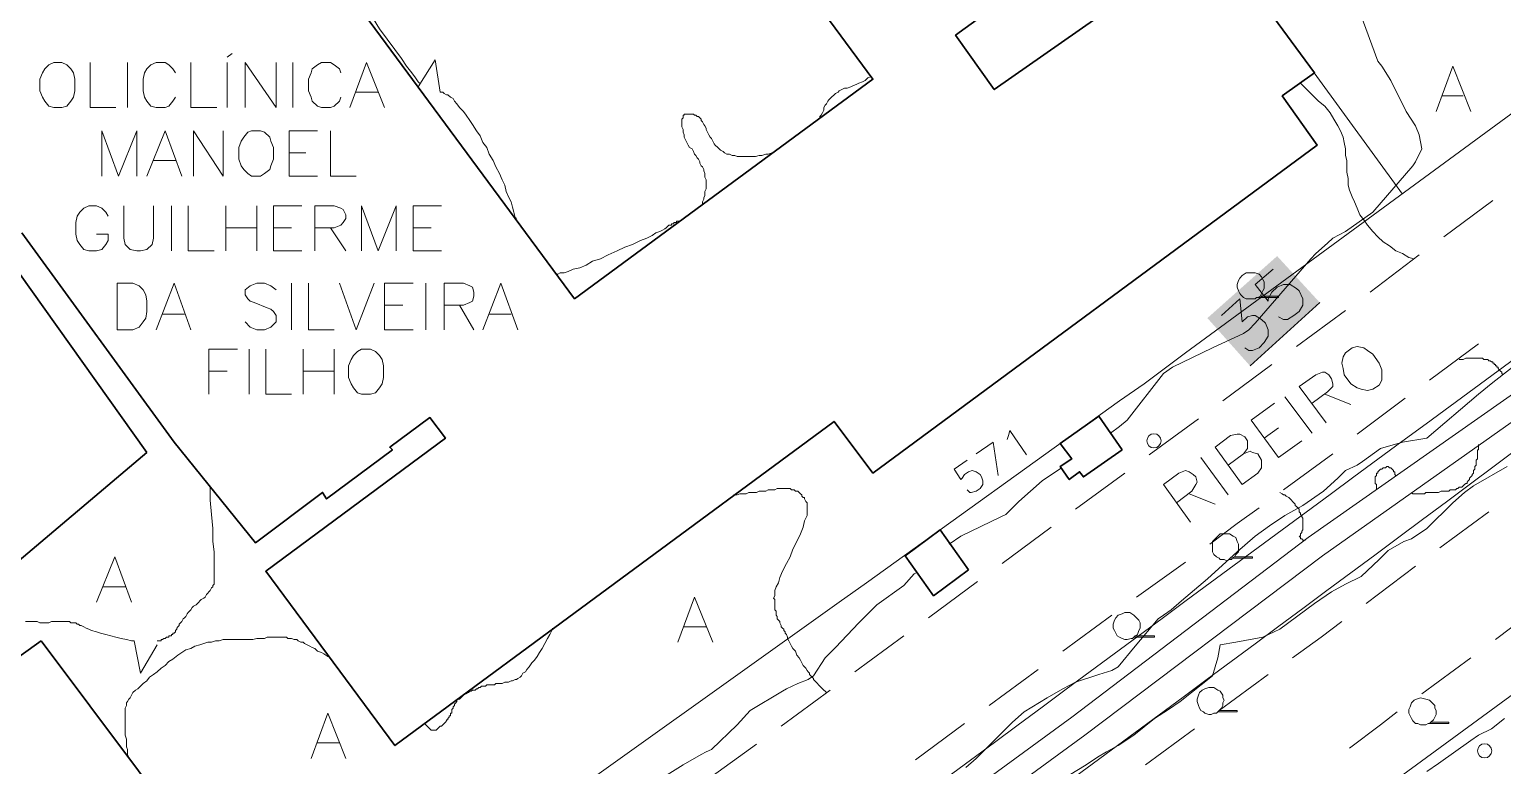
# Model space of a CAD drawing. Extents: x -2391 to 32076, y -11492 to 5852.
# Drawn here: x 4470.2 to 4566.8, y -901.4 to -853.2 of the extents above; entities that cross this region are included whole.
import ezdxf

# ---------------------------------------------------------------- set-up
doc = ezdxf.new("R2010")
doc.units = 0
doc.header["$LTSCALE"] = 7
for name, color, linetype in [('ALVE-CT', 3, 'CONTINUOUS'), ('PDF_A101 - EDIFICACAO', 7, 'CONTINUOUS'), ('PDF_A123 - N DE PORTA', 7, 'CONTINUOUS'), ('PDF_A124 - MURO', 7, 'CONTINUOUS'), ('PDF_B215 - OUTRAS_ENTIDADES_PUBLICAS', 7, 'CONTINUOUS'), ('PDF_C301 - MEIO_FIO_2D', 7, 'CONTINUOUS'), ('PDF_C307 - TXT_NOME_LOGRADOURO', 7, 'CONTINUOUS'), ('PDF_F601 - LIMITE_VEGETACAO', 7, 'CONTINUOUS'), ('PDF_F602 - ARVORE_ISOLADA', 7, 'CONTINUOUS'), ('PDF_F604 - TXT_AGRUPAMENTO_ARVORE', 7, 'CONTINUOUS'), ('PDF_G705 - CANAL', 7, 'CONTINUOUS'), ('PDF_I902 - LUMINARIA', 7, 'CONTINUOUS'), ('PDF_N1401 - CURVA_MESTRA', 7, 'CONTINUOUS'), ('PDF_N1402 - CURVA_INTERMEDIARIA', 7, 'CONTINUOUS')]:
    doc.layers.add(name, color=color, linetype=linetype)

msp = doc.modelspace()

# ---------------------------------------------------------------- linework, layer by layer
at = {"layer": 'ALVE-CT'}
msp.add_circle((4550.796, -1271.53), 500, dxfattribs=at)
at = {"layer": 'PDF_A101 - EDIFICACAO', "lineweight": 30}
for points in [[(4485.435, -843.047), (4505.924, -870.817), (4525.481, -856.424), (4504.993, -828.654)], [(4477.9, -880.892), (4468.079, -889.189), (4458.173, -875.304), (4468.672, -867.938)], [(4541.821, -880.722), (4539.281, -882.5), (4539.027, -882.162), (4538.35, -882.67), (4537.757, -881.823), (4538.519, -881.315), (4537.757, -880.299), (4540.297, -878.521)], [(4531.746, -888.596), (4529.46, -890.289), (4527.598, -887.665), (4529.884, -885.971)], [(4470.958, -893.252), (4480.525, -906.037), (4474.598, -910.524), (4469.518, -903.835), (4467.825, -905.105), (4463.084, -898.756), (4468.333, -895.115)]]:
    msp.add_lwpolyline(points, close=True, dxfattribs=at)
msp.add_lwpolyline([(4545.123, -843.216), (4530.9, -853.545), (4533.44, -857.101), (4547.832, -847.026), (4554.436, -856), (4552.32, -857.524), (4554.605, -860.742), (4525.481, -882.246), (4522.941, -878.86), (4494.156, -900.11), (4485.689, -888.681), (4497.457, -879.96), (4496.441, -878.606), (4493.817, -880.553), (4493.986, -880.722), (4489.668, -883.939), (4489.414, -883.516), (4485.012, -886.818), (4479.678, -880.214), (4469.688, -866.499)], dxfattribs=at)
at = {"layer": 'PDF_A123 - N DE PORTA', "lineweight": 9}
for points in [[(4534.286, -880.045), (4534.371, -879.791), (4534.456, -879.452), (4535.556, -881.061)], [(4533.694, -882.416), (4533.355, -880.214), (4532.254, -880.976)], [(4531.662, -881.4), (4530.815, -881.992), (4531.238, -882.67), (4531.323, -882.585), (4531.492, -882.331), (4531.746, -882.162), (4532, -882.077), (4532.254, -882.162), (4532.508, -882.331), (4532.593, -882.5), (4532.678, -882.754), (4532.678, -883.008), (4532.508, -883.262), (4532.254, -883.431), (4531.916, -883.516), (4531.831, -883.516), (4531.662, -883.347)]]:
    msp.add_lwpolyline(points, dxfattribs=at)
at = {"layer": 'PDF_A124 - MURO', "lineweight": 9}
for points in [[(4501.437, -783.613), (4514.052, -800.546), (4560.193, -863.959)], [(4382.208, -800.809), (4408.645, -832.125), (4442.68, -872.171), (4443.019, -872.595), (4446.49, -877.42), (4473.498, -914.757), (4488.906, -903.243), (4495.172, -910.778), (4523.28, -890.713), (4525.058, -889.443), (4541.652, -877.505), (4543.261, -876.404), (4545.97, -874.372), (4572.639, -854.815), (4575.517, -852.783), (4577.126, -851.513), (4600.07, -834.581), (4624.114, -816.547)], [(4618.188, -953.956), (4618.696, -953.025), (4619.035, -952.094), (4619.119, -951.078), (4619.035, -945.236), (4619.035, -942.95), (4618.95, -932.452), (4618.781, -924.747), (4618.357, -905.867), (4618.357, -883.177), (4617.511, -866.16), (4613.701, -862.689), (4592.958, -877.928), (4570.014, -894.861), (4520.401, -931.182)]]:
    msp.add_lwpolyline(points, dxfattribs=at)
for centre, radius, start, end in [((12150.155, -11182.879), 12796.63, 126.1865297, 126.7465146), ((1588.017, 3108.483), 4979.148, 305.746913, 307.186131)]:
    msp.add_arc(centre, radius, start, end, dxfattribs=at)
at = {"layer": 'PDF_B215 - OUTRAS_ENTIDADES_PUBLICAS', "lineweight": 9}
for points in [[(4471.804, -855.323), (4471.466, -855.492), (4471.212, -855.746), (4471.042, -856), (4470.873, -856.424), (4470.873, -857.186), (4471.042, -857.609), (4471.212, -857.863), (4471.466, -858.202), (4471.804, -858.286), (4472.312, -858.286), (4472.651, -858.202), (4472.905, -857.863), (4473.074, -857.609), (4473.159, -857.186), (4473.159, -856.424), (4473.074, -856), (4472.905, -855.746), (4472.651, -855.492), (4472.312, -855.323)], [(4484.758, -859.81), (4484.504, -859.895), (4484.25, -860.234), (4484.081, -860.488), (4483.911, -860.911), (4483.911, -861.673), (4484.081, -862.096), (4484.25, -862.35), (4484.504, -862.604), (4484.758, -862.774), (4485.351, -862.774), (4485.605, -862.604), (4485.943, -862.35), (4486.028, -862.096), (4486.197, -861.673), (4486.197, -860.911), (4486.028, -860.488), (4485.943, -860.234), (4485.605, -859.895), (4485.351, -859.81)], [(4475.953, -872.849), (4475.953, -869.801), (4476.969, -869.801), (4477.392, -869.97), (4477.646, -870.224), (4477.815, -870.563), (4477.9, -870.986), (4477.9, -871.663), (4477.815, -872.087), (4477.646, -872.341), (4477.392, -872.679), (4476.969, -872.849)], [(4491.954, -874.118), (4491.7, -874.288), (4491.446, -874.542), (4491.277, -874.796), (4491.108, -875.219), (4491.108, -875.981), (4491.277, -876.404), (4491.446, -876.658), (4491.7, -876.997), (4491.954, -877.082), (4492.547, -877.082), (4492.886, -876.997), (4493.14, -876.658), (4493.309, -876.404), (4493.394, -875.981), (4493.394, -875.219), (4493.309, -874.796), (4493.14, -874.542), (4492.886, -874.288), (4492.547, -874.118)]]:
    msp.add_lwpolyline(points, close=True, dxfattribs=at)
for points in [[(4474.175, -855.323), (4474.175, -858.286), (4475.868, -858.286)], [(4476.63, -855.323), (4476.63, -858.286)], [(4479.763, -856), (4479.593, -855.746), (4479.339, -855.492), (4479.085, -855.323), (4478.493, -855.323), (4478.154, -855.492), (4477.9, -855.746), (4477.731, -856), (4477.646, -856.424), (4477.646, -857.186), (4477.731, -857.609), (4477.9, -857.863), (4478.154, -858.202), (4478.493, -858.286), (4479.085, -858.286), (4479.339, -858.202), (4479.593, -857.863), (4479.763, -857.609)], [(4480.779, -855.323), (4480.779, -858.286), (4482.472, -858.286)], [(4483.149, -854.984), (4483.488, -854.73)], [(4483.149, -855.323), (4483.149, -858.286)], [(4484.335, -858.286), (4484.335, -855.323), (4486.366, -858.286), (4486.366, -855.323)], [(4487.467, -855.323), (4487.467, -858.286)], [(4490.6, -856), (4490.515, -855.746), (4490.176, -855.492), (4489.922, -855.323), (4489.33, -855.323), (4489.076, -855.492), (4488.737, -855.746), (4488.652, -856), (4488.483, -856.424), (4488.483, -857.186), (4488.652, -857.609), (4488.737, -857.863), (4489.076, -858.202), (4489.33, -858.286), (4489.922, -858.286), (4490.176, -858.202), (4490.515, -857.863), (4490.6, -857.609)], [(4491.192, -858.286), (4492.293, -855.323), (4493.478, -858.286)], [(4491.616, -857.27), (4493.055, -857.27)], [(4474.937, -862.774), (4474.937, -859.81), (4476.038, -862.774), (4477.223, -859.81), (4477.223, -862.774)], [(4477.9, -862.774), (4479.085, -859.81), (4480.186, -862.774)], [(4480.948, -862.774), (4480.948, -859.81), (4482.895, -862.774), (4482.895, -859.81)], [(4489.076, -862.774), (4487.213, -862.774), (4487.213, -859.81), (4489.076, -859.81)], [(4489.922, -859.81), (4489.922, -862.774), (4491.616, -862.774)], [(4487.213, -861.25), (4488.314, -861.25)], [(4478.323, -861.758), (4479.763, -861.758)], [(4475.36, -865.398), (4475.191, -865.144), (4474.937, -864.89), (4474.598, -864.721), (4474.09, -864.721), (4473.752, -864.89), (4473.498, -865.144), (4473.328, -865.398), (4473.244, -865.821), (4473.244, -866.583), (4473.328, -867.007), (4473.498, -867.261), (4473.752, -867.599), (4474.09, -867.684), (4474.598, -867.684), (4474.937, -867.599), (4475.191, -867.261), (4475.36, -867.007), (4475.36, -866.583), (4474.598, -866.583)], [(4476.376, -864.721), (4476.376, -866.837), (4476.461, -867.261), (4476.799, -867.599), (4477.223, -867.684), (4477.477, -867.684), (4477.9, -867.599), (4478.239, -867.261), (4478.323, -866.837), (4478.323, -864.721)], [(4479.509, -864.721), (4479.509, -867.684)], [(4480.609, -864.721), (4480.609, -867.684), (4482.303, -867.684)], [(4483.065, -864.721), (4483.065, -867.684)], [(4485.097, -864.721), (4485.097, -867.684)], [(4488.06, -867.684), (4486.197, -867.684), (4486.197, -864.721), (4488.06, -864.721)], [(4488.906, -867.684), (4488.906, -864.721), (4490.176, -864.721), (4490.6, -864.89), (4490.769, -864.975), (4490.938, -865.313), (4490.938, -865.567), (4490.769, -865.821), (4490.6, -865.991), (4490.176, -866.16), (4488.906, -866.16)], [(4491.954, -867.684), (4491.954, -864.721), (4493.055, -867.684), (4494.24, -864.721), (4494.24, -867.684)], [(4497.203, -867.684), (4495.341, -867.684), (4495.341, -864.721), (4497.203, -864.721)], [(4483.065, -866.16), (4485.097, -866.16)], [(4486.197, -866.16), (4487.382, -866.16)], [(4489.922, -866.16), (4490.938, -867.684)], [(4495.341, -866.16), (4496.526, -866.16)], [(4478.493, -872.849), (4479.678, -869.801), (4480.779, -872.849)], [(4486.366, -870.224), (4486.028, -869.97), (4485.605, -869.801), (4485.097, -869.801), (4484.673, -869.97), (4484.335, -870.224), (4484.335, -870.563), (4484.504, -870.817), (4484.673, -870.986), (4484.927, -871.071), (4485.774, -871.409), (4486.028, -871.494), (4486.197, -871.663), (4486.366, -871.917), (4486.366, -872.341), (4486.028, -872.679), (4485.605, -872.849), (4485.097, -872.849), (4484.673, -872.679), (4484.335, -872.341)], [(4487.382, -869.801), (4487.382, -872.849)], [(4488.483, -869.801), (4488.483, -872.849), (4490.176, -872.849)], [(4490.515, -869.801), (4491.616, -872.849), (4492.801, -869.801)], [(4495.341, -872.849), (4493.478, -872.849), (4493.478, -869.801), (4495.341, -869.801)], [(4496.187, -869.801), (4496.187, -872.849)], [(4497.373, -872.849), (4497.373, -869.801), (4498.643, -869.801), (4499.066, -869.97), (4499.235, -870.055), (4499.32, -870.393), (4499.32, -870.647), (4499.235, -870.986), (4499.066, -871.071), (4498.643, -871.24), (4497.373, -871.24)], [(4499.913, -872.849), (4501.098, -869.801), (4502.199, -872.849)], [(4478.916, -871.833), (4480.355, -871.833)], [(4493.478, -871.24), (4494.664, -871.24)], [(4498.389, -871.24), (4499.32, -872.849)], [(4500.336, -871.833), (4501.775, -871.833)], [(4481.964, -877.082), (4481.964, -874.118), (4483.827, -874.118)], [(4484.589, -874.118), (4484.589, -877.082)], [(4485.689, -874.118), (4485.689, -877.082), (4487.382, -877.082)], [(4488.144, -874.118), (4488.144, -877.082)], [(4490.176, -874.118), (4490.176, -877.082)], [(4481.964, -875.558), (4483.149, -875.558)], [(4488.144, -875.558), (4490.176, -875.558)]]:
    msp.add_lwpolyline(points, dxfattribs=at)
at = {"layer": 'PDF_C301 - MEIO_FIO_2D', "lineweight": 9}
for points in [[(4562.903, -866.753), (4566.12, -864.382)], [(4558.077, -870.393), (4561.294, -867.938)], [(4553.251, -873.949), (4556.468, -871.579)], [(4565.188, -873.78), (4561.971, -876.15)], [(4548.425, -877.505), (4551.642, -875.134)], [(4560.363, -877.336), (4557.23, -879.706)], [(4543.599, -881.061), (4545.208, -879.876), (4546.816, -878.69)], [(4555.621, -880.976), (4552.404, -883.347)], [(4538.773, -884.617), (4541.991, -882.246)], [(4550.796, -884.532), (4549.356, -885.548), (4547.578, -886.903)], [(4562.649, -887.157), (4565.866, -884.786)], [(4533.948, -888.173), (4537.165, -885.802)], [(4545.97, -888.088), (4542.753, -890.374)], [(4557.823, -890.797), (4561.04, -888.342)], [(4529.122, -891.729), (4532.339, -889.358)], [(4566.289, -893.168), (4569.422, -890.797)], [(4541.144, -891.559), (4537.927, -893.93)], [(4552.997, -894.353), (4554.859, -892.998), (4556.214, -891.983)], [(4524.296, -895.284), (4527.513, -892.914)], [(4561.463, -896.724), (4564.68, -894.353)], [(4536.318, -895.115), (4533.101, -897.486)], [(4548.171, -897.824), (4551.388, -895.454)], [(4519.47, -898.84), (4522.687, -896.47)], [(4556.722, -900.28), (4558.754, -898.756), (4559.855, -897.909)], [(4531.492, -898.671), (4528.275, -901.042)], [(4543.345, -901.38), (4546.562, -899.01)], [(4514.56, -902.396), (4517.861, -900.026)]]:
    msp.add_lwpolyline(points, dxfattribs=at)
at = {"layer": 'PDF_C307 - TXT_NOME_LOGRADOURO', "lineweight": 9}
msp.add_lwpolyline([(4556.468, -874.372), (4556.299, -874.626), (4556.214, -875.05), (4556.299, -875.388), (4556.383, -875.812), (4556.807, -876.404), (4557.23, -876.658), (4557.484, -876.743), (4557.907, -876.828), (4558.246, -876.743), (4558.669, -876.489), (4558.839, -876.15), (4558.839, -875.727), (4558.839, -875.473), (4558.669, -875.05), (4558.246, -874.457), (4557.907, -874.203), (4557.653, -874.034), (4557.23, -873.949), (4556.891, -874.034)], close=True, dxfattribs=at)
for points in [[(4555.198, -878.944), (4553.42, -876.574), (4554.521, -875.812), (4554.944, -875.642), (4555.113, -875.642), (4555.367, -875.812), (4555.537, -876.066), (4555.621, -876.404), (4555.621, -876.574), (4555.283, -876.912), (4554.267, -877.674)], [(4553.59, -880.13), (4552.066, -881.23), (4550.288, -878.775), (4551.812, -877.674)], [(4552.489, -877.251), (4554.267, -879.622)], [(4555.113, -877.082), (4556.807, -877.759)], [(4551.134, -879.96), (4552.066, -879.283)], [(4549.78, -880.976), (4550.203, -880.807), (4550.372, -880.892), (4550.711, -880.976), (4550.965, -881.4), (4550.965, -881.654), (4550.965, -881.908), (4550.711, -882.246), (4549.695, -883.008), (4547.917, -880.553), (4548.933, -879.791), (4549.356, -879.706), (4549.526, -879.706), (4549.864, -879.876), (4550.034, -880.13), (4550.034, -880.384), (4550.034, -880.638), (4549.78, -880.976), (4548.764, -881.738)], [(4546.986, -881.23), (4548.764, -883.685)], [(4546.308, -885.463), (4544.53, -883.008), (4545.546, -882.246), (4545.97, -882.077), (4546.224, -882.162), (4546.478, -882.331), (4546.647, -882.5), (4546.732, -882.839), (4546.647, -883.008), (4546.393, -883.431), (4545.377, -884.193)], [(4546.224, -883.601), (4547.917, -884.278)]]:
    msp.add_lwpolyline(points, dxfattribs=at)
at = {"layer": 'PDF_F601 - LIMITE_VEGETACAO', "lineweight": 9}
for points in [[(4489.922, -849.058), (4490.007, -849.143), (4490.092, -849.143), (4490.176, -849.227), (4490.261, -849.227), (4490.346, -849.312), (4490.43, -849.397), (4490.515, -849.481), (4490.684, -849.651), (4490.854, -849.905), (4491.108, -850.243), (4491.446, -850.667), (4491.785, -851.175), (4492.208, -851.767), (4492.716, -852.445), (4493.14, -853.122), (4493.648, -853.799), (4494.156, -854.476), (4494.579, -855.069), (4494.918, -855.577), (4495.256, -856), (4495.51, -856.339), (4495.68, -856.593), (4495.764, -856.678)], [(4502.114, -865.567), (4502.029, -865.483), (4501.945, -865.144), (4501.86, -864.805), (4501.775, -864.467), (4501.606, -864.128), (4501.437, -863.789), (4501.352, -863.366), (4501.183, -863.028), (4501.013, -862.604), (4500.759, -862.181), (4500.59, -861.758), (4500.336, -861.334), (4500.167, -860.911), (4499.913, -860.572), (4499.743, -860.149), (4499.489, -859.81), (4499.235, -859.387), (4499.066, -859.133), (4498.812, -858.794), (4498.643, -858.54), (4498.389, -858.286), (4498.219, -858.032), (4498.05, -857.863), (4497.965, -857.694), (4497.796, -857.609), (4497.627, -857.44), (4497.542, -857.44), (4497.373, -857.355), (4497.288, -857.27), (4497.203, -857.27), (4497.119, -857.27), (4496.78, -855.154), (4495.68, -856.932)], [(4525.396, -856.254), (4525.142, -856.339), (4524.973, -856.508), (4524.804, -856.593), (4524.55, -856.678), (4524.381, -856.762), (4524.211, -856.847), (4524.042, -856.932), (4523.788, -857.016), (4523.619, -857.016), (4523.449, -857.101), (4523.28, -857.186), (4523.195, -857.27), (4523.026, -857.355), (4522.941, -857.44), (4522.772, -857.609), (4522.687, -857.694), (4522.603, -857.778), (4522.518, -857.863), (4522.433, -858.032), (4522.349, -858.117), (4522.264, -858.286), (4522.264, -858.456), (4522.179, -858.625), (4522.095, -858.794), (4522.01, -858.879), (4522.01, -858.964)], [(4560.955, -868.192), (4560.617, -868.107), (4560.193, -867.853), (4559.77, -867.684), (4559.347, -867.345), (4558.923, -867.091), (4558.585, -866.753), (4558.246, -866.414), (4557.907, -865.991), (4557.653, -865.652), (4557.399, -865.313), (4557.23, -864.89), (4557.061, -864.467), (4556.891, -864.128), (4556.722, -863.705), (4556.637, -863.366), (4556.637, -862.943), (4556.553, -862.52), (4556.553, -862.181), (4556.553, -861.758), (4556.468, -861.419), (4556.468, -860.996), (4556.383, -860.572), (4556.299, -860.234), (4556.129, -859.81), (4555.96, -859.472), (4555.706, -859.048), (4555.452, -858.625), (4555.113, -858.202), (4554.69, -857.863), (4554.267, -857.44), (4553.844, -857.016), (4553.505, -856.678)], [(4518.877, -861.25), (4518.623, -861.334), (4518.454, -861.334), (4518.2, -861.419), (4518.031, -861.419), (4517.777, -861.504), (4517.607, -861.504), (4517.353, -861.504), (4517.184, -861.504), (4516.93, -861.504), (4516.761, -861.504), (4516.591, -861.504), (4516.422, -861.419), (4516.253, -861.419), (4516.083, -861.334), (4515.914, -861.334), (4515.745, -861.25), (4515.66, -861.165), (4515.491, -861.08), (4515.406, -860.996), (4515.322, -860.911), (4515.152, -860.742), (4515.068, -860.657), (4514.983, -860.488), (4514.898, -860.318), (4514.814, -860.234), (4514.729, -860.064), (4514.644, -859.895), (4514.56, -859.726), (4514.56, -859.641), (4514.475, -859.472), (4514.39, -859.387), (4514.306, -859.218), (4514.221, -859.133), (4514.221, -859.048), (4514.136, -858.964), (4514.052, -858.879), (4513.967, -858.879), (4513.882, -858.794), (4513.798, -858.794), (4513.713, -858.71), (4513.628, -858.71), (4513.544, -858.71), (4513.459, -858.71), (4513.374, -858.71), (4513.29, -858.71), (4513.205, -858.71), (4513.12, -858.71), (4513.12, -858.794), (4513.036, -858.794), (4513.036, -858.879), (4513.036, -858.964), (4512.951, -859.048), (4512.951, -859.218), (4512.951, -859.302), (4512.951, -859.472), (4512.951, -859.556), (4513.036, -859.726), (4513.036, -859.895), (4513.12, -860.064), (4513.12, -860.234), (4513.205, -860.403), (4513.29, -860.572), (4513.374, -860.742), (4513.459, -860.911), (4513.628, -860.996), (4513.713, -861.165), (4513.798, -861.334), (4513.882, -861.419), (4513.967, -861.588), (4514.052, -861.673), (4514.136, -861.842), (4514.136, -861.927), (4514.221, -862.096), (4514.306, -862.181), (4514.39, -862.35), (4514.39, -862.435), (4514.475, -862.604), (4514.475, -862.774), (4514.475, -862.858), (4514.56, -863.028), (4514.56, -863.197), (4514.56, -863.366), (4514.56, -863.451), (4514.56, -863.62), (4514.475, -863.789), (4514.475, -863.874), (4514.475, -864.043), (4514.39, -864.213), (4514.39, -864.297), (4514.306, -864.467), (4514.306, -864.636), (4514.221, -864.721)], [(4512.866, -865.737), (4512.782, -865.737), (4512.697, -865.737), (4512.612, -865.737), (4512.612, -865.821), (4512.528, -865.821), (4512.443, -865.821), (4512.443, -865.906), (4512.358, -865.906), (4512.274, -865.906), (4512.274, -865.991), (4512.189, -865.991), (4512.104, -865.991), (4512.02, -866.075), (4511.935, -866.16), (4511.85, -866.245), (4511.681, -866.329), (4511.512, -866.414), (4511.258, -866.499), (4511.004, -866.668), (4510.665, -866.837), (4510.242, -867.007), (4509.734, -867.261), (4509.226, -867.43), (4508.718, -867.684), (4508.125, -867.938), (4507.617, -868.192), (4507.109, -868.361), (4506.686, -868.615), (4506.262, -868.785), (4505.839, -868.869), (4505.501, -869.039), (4505.247, -869.123), (4504.993, -869.123), (4504.823, -869.208), (4504.739, -869.208)], [(4563.918, -874.796), (4564.172, -874.796), (4564.342, -874.711), (4564.511, -874.711), (4564.765, -874.711), (4564.934, -874.711), (4565.104, -874.711), (4565.188, -874.711), (4565.358, -874.711), (4565.442, -874.711), (4565.527, -874.796), (4565.612, -874.796), (4565.696, -874.796), (4565.781, -874.796), (4565.866, -874.88), (4565.95, -874.88), (4566.035, -874.965), (4566.12, -874.965), (4566.12, -875.05), (4566.204, -875.05), (4566.204, -875.134), (4566.289, -875.134), (4566.289, -875.219), (4566.374, -875.219), (4566.374, -875.304), (4566.458, -875.304), (4566.458, -875.388), (4566.543, -875.473), (4566.628, -875.558), (4566.712, -875.642), (4566.712, -875.727), (4566.797, -875.812)], [(4565.188, -880.384), (4565.188, -880.468), (4565.188, -880.553), (4565.188, -880.638), (4565.188, -880.722), (4565.104, -880.722), (4565.104, -880.807), (4565.104, -880.892), (4565.104, -880.976), (4565.104, -881.061), (4565.104, -881.146), (4565.104, -881.23), (4565.104, -881.315), (4565.019, -881.4), (4565.019, -881.484), (4565.019, -881.569), (4565.019, -881.738), (4564.934, -881.823), (4564.934, -881.908), (4564.934, -881.992), (4564.85, -882.077), (4564.85, -882.162), (4564.85, -882.246), (4564.765, -882.331), (4564.765, -882.416), (4564.68, -882.5), (4564.596, -882.585), (4564.596, -882.67), (4564.511, -882.754), (4564.426, -882.839), (4564.426, -882.924), (4564.342, -882.924), (4564.257, -883.008), (4564.172, -883.093), (4564.088, -883.177), (4564.003, -883.177), (4563.918, -883.177), (4563.834, -883.262), (4563.749, -883.262), (4563.665, -883.347), (4563.495, -883.347), (4563.411, -883.347), (4563.326, -883.347), (4563.241, -883.431), (4563.072, -883.431), (4562.987, -883.431), (4562.818, -883.431), (4562.733, -883.431), (4562.564, -883.516), (4562.479, -883.516), (4562.31, -883.516), (4562.141, -883.516), (4562.056, -883.516), (4561.887, -883.516), (4561.717, -883.516), (4561.633, -883.601), (4561.463, -883.601), (4561.294, -883.601), (4561.125, -883.601), (4561.04, -883.601), (4560.871, -883.601), (4560.786, -883.516)], [(4559.77, -882.416), (4559.685, -882.331), (4559.685, -882.246), (4559.685, -882.162), (4559.601, -882.162), (4559.601, -882.077), (4559.516, -881.992), (4559.431, -881.908), (4559.347, -881.908), (4559.262, -881.823), (4559.177, -881.823), (4559.093, -881.908), (4559.008, -881.908), (4558.923, -881.908), (4558.839, -881.992), (4558.754, -881.992), (4558.669, -882.077), (4558.585, -882.162), (4558.585, -882.246), (4558.5, -882.246), (4558.5, -882.331), (4558.5, -882.416), (4558.415, -882.5), (4558.415, -882.585), (4558.415, -882.67), (4558.415, -882.754), (4558.415, -882.839), (4558.415, -882.924), (4558.5, -883.008), (4558.5, -883.093), (4558.5, -883.177), (4558.5, -883.262), (4558.5, -883.347)], [(4482.049, -883.093), (4482.049, -884.024), (4482.133, -884.955), (4482.218, -885.887), (4482.218, -886.733), (4482.303, -887.411), (4482.303, -888.003), (4482.303, -888.511), (4482.303, -888.85), (4482.303, -889.104), (4482.303, -889.273), (4482.303, -889.443), (4482.303, -889.527), (4482.218, -889.612), (4482.218, -889.697), (4482.133, -889.781), (4482.049, -889.951), (4481.964, -890.035), (4481.879, -890.12), (4481.795, -890.205), (4481.71, -890.374), (4481.625, -890.459), (4481.456, -890.543), (4481.371, -890.628), (4481.287, -890.713), (4481.202, -890.797), (4481.117, -890.882), (4480.948, -890.967), (4480.863, -891.051), (4480.779, -891.221), (4480.694, -891.305), (4480.609, -891.39), (4480.525, -891.475), (4480.44, -891.644), (4480.355, -891.729), (4480.271, -891.813), (4480.186, -891.983), (4480.101, -892.067), (4480.017, -892.152), (4480.017, -892.237), (4479.932, -892.321), (4479.847, -892.406), (4479.847, -892.491), (4479.763, -892.575), (4479.763, -892.66), (4479.678, -892.744), (4479.593, -892.744), (4479.593, -892.829), (4479.509, -892.829), (4479.509, -892.914), (4479.424, -892.914), (4479.339, -892.914), (4479.339, -892.998), (4479.255, -892.998), (4479.17, -892.998), (4479.085, -893.083), (4479.001, -893.083), (4478.916, -893.168), (4478.831, -893.168), (4478.831, -893.252), (4478.747, -893.252), (4478.662, -893.252), (4478.577, -893.252)], [(4522.433, -896.639), (4522.349, -896.554), (4522.264, -896.47), (4522.179, -896.385), (4522.095, -896.3), (4522.01, -896.216), (4521.925, -896.131), (4521.841, -896.046), (4521.756, -895.962), (4521.671, -895.877), (4521.587, -895.792), (4521.587, -895.708), (4521.502, -895.623), (4521.417, -895.538), (4521.333, -895.454), (4521.333, -895.369), (4521.248, -895.284), (4521.163, -895.2), (4521.079, -895.03), (4520.909, -894.861), (4520.825, -894.692), (4520.74, -894.522), (4520.655, -894.353), (4520.486, -894.184), (4520.401, -893.93), (4520.232, -893.76), (4520.147, -893.591), (4520.063, -893.422), (4519.978, -893.252), (4519.893, -893.083), (4519.893, -892.998), (4519.809, -892.829), (4519.724, -892.744), (4519.724, -892.66), (4519.639, -892.575), (4519.639, -892.491), (4519.555, -892.406), (4519.47, -892.321), (4519.47, -892.237), (4519.385, -892.067), (4519.385, -891.983), (4519.301, -891.898), (4519.216, -891.813), (4519.216, -891.644), (4519.131, -891.559), (4519.131, -891.39), (4519.131, -891.305), (4519.047, -891.221), (4519.047, -891.051), (4519.047, -890.967), (4519.047, -890.797), (4519.047, -890.713), (4519.047, -890.543), (4518.962, -890.459), (4519.047, -890.289), (4519.047, -890.12), (4519.047, -889.951), (4519.131, -889.697), (4519.301, -889.443), (4519.385, -889.104), (4519.555, -888.681), (4519.809, -888.173), (4520.063, -887.749), (4520.232, -887.241), (4520.486, -886.733), (4520.74, -886.225), (4520.909, -885.802), (4520.994, -885.379), (4521.163, -885.04), (4521.163, -884.786), (4521.163, -884.532), (4521.163, -884.363), (4521.163, -884.193), (4521.079, -884.109), (4520.994, -883.939), (4520.994, -883.855), (4520.909, -883.855), (4520.825, -883.77), (4520.825, -883.685), (4520.74, -883.601), (4520.655, -883.516), (4520.571, -883.431), (4520.486, -883.431), (4520.401, -883.431), (4520.317, -883.347), (4520.232, -883.347), (4520.147, -883.347), (4520.063, -883.262), (4519.978, -883.262), (4519.893, -883.262), (4519.809, -883.262), (4519.724, -883.262), (4519.639, -883.262), (4519.555, -883.262), (4519.47, -883.262), (4519.301, -883.262), (4519.216, -883.262), (4519.047, -883.347), (4518.877, -883.347), (4518.793, -883.347), (4518.623, -883.347), (4518.454, -883.431), (4518.285, -883.431), (4518.115, -883.431), (4518.031, -883.431), (4517.861, -883.516), (4517.692, -883.516), (4517.523, -883.516), (4517.353, -883.516), (4517.184, -883.601), (4517.015, -883.601), (4516.845, -883.601), (4516.761, -883.601), (4516.591, -883.685), (4516.422, -883.685), (4516.337, -883.685)], [(4552.15, -883.516), (4552.32, -883.601), (4552.404, -883.685), (4552.489, -883.685), (4552.574, -883.77), (4552.743, -883.855), (4552.828, -883.939), (4552.912, -884.024), (4552.997, -884.109), (4553.082, -884.193), (4553.166, -884.278), (4553.166, -884.363), (4553.251, -884.447), (4553.336, -884.532), (4553.42, -884.617), (4553.42, -884.786), (4553.505, -884.871), (4553.505, -884.955), (4553.59, -885.04), (4553.59, -885.125), (4553.674, -885.209), (4553.674, -885.294), (4553.674, -885.379), (4553.674, -885.463), (4553.674, -885.548), (4553.674, -885.633), (4553.674, -885.717), (4553.674, -885.802), (4553.674, -885.887), (4553.674, -885.971), (4553.59, -886.056), (4553.59, -886.141), (4553.505, -886.225), (4553.505, -886.31), (4553.505, -886.395), (4553.42, -886.395), (4553.505, -886.479), (4553.505, -886.564), (4553.59, -886.564), (4553.674, -886.649), (4553.759, -886.649), (4553.844, -886.649)], [(4469.942, -891.983), (4470.196, -891.983), (4470.45, -891.983), (4470.704, -891.983), (4470.873, -892.067), (4471.127, -892.067), (4471.296, -892.067), (4471.466, -892.067), (4471.635, -891.983), (4471.804, -891.983), (4471.974, -891.983), (4472.058, -891.983), (4472.228, -891.983), (4472.312, -891.983), (4472.482, -891.983), (4472.566, -891.983), (4472.736, -891.983), (4472.82, -891.983), (4472.905, -892.067), (4473.074, -892.067), (4473.159, -892.067), (4473.244, -892.067), (4473.328, -892.152), (4473.413, -892.152), (4473.498, -892.237), (4473.582, -892.237), (4473.752, -892.321), (4473.921, -892.406), (4474.09, -892.491), (4474.26, -892.575), (4474.598, -892.66), (4474.852, -892.744), (4475.191, -892.829), (4475.53, -892.914), (4475.868, -892.998), (4476.207, -893.083), (4476.546, -893.168), (4476.884, -893.252), (4477.053, -893.252), (4477.477, -895.369), (4478.577, -893.506)], [(4476.715, -900.957), (4476.715, -900.872), (4476.63, -900.703), (4476.63, -900.534), (4476.63, -900.364), (4476.546, -900.195), (4476.546, -900.026), (4476.546, -899.856), (4476.546, -899.687), (4476.461, -899.433), (4476.461, -899.264), (4476.461, -899.01), (4476.461, -898.84), (4476.461, -898.586), (4476.461, -898.417), (4476.461, -898.163), (4476.461, -897.994), (4476.461, -897.824), (4476.461, -897.655), (4476.546, -897.486), (4476.546, -897.316), (4476.63, -897.232), (4476.715, -897.062), (4476.799, -896.978), (4476.884, -896.808), (4476.969, -896.639), (4477.138, -896.47), (4477.307, -896.385), (4477.477, -896.216), (4477.646, -896.046), (4477.9, -895.877), (4478.069, -895.623), (4478.323, -895.454), (4478.577, -895.284), (4478.831, -895.03), (4479.085, -894.861), (4479.339, -894.607), (4479.593, -894.438), (4479.932, -894.184), (4480.186, -894.014), (4480.44, -893.845), (4480.779, -893.76), (4481.033, -893.591), (4481.371, -893.506), (4481.625, -893.422), (4481.879, -893.337), (4482.133, -893.337), (4482.387, -893.252), (4482.641, -893.252), (4482.895, -893.168), (4483.065, -893.168), (4483.234, -893.168), (4483.403, -893.168), (4483.573, -893.168), (4483.742, -893.168), (4483.911, -893.168), (4484.081, -893.168), (4484.25, -893.168), (4484.504, -893.168), (4484.673, -893.168), (4484.843, -893.168), (4485.097, -893.083), (4485.266, -893.083), (4485.435, -893.083), (4485.605, -893.083), (4485.774, -892.998), (4485.859, -892.998), (4486.028, -892.998), (4486.113, -892.998), (4486.282, -892.998), (4486.366, -892.998), (4486.536, -892.998), (4486.62, -892.998), (4486.79, -892.998), (4486.874, -892.998), (4487.044, -892.998), (4487.128, -893.083), (4487.298, -893.083), (4487.382, -893.083), (4487.552, -893.168), (4487.721, -893.168), (4487.806, -893.252), (4487.975, -893.337), (4488.144, -893.337), (4488.229, -893.422), (4488.398, -893.506), (4488.568, -893.591), (4488.737, -893.676), (4488.906, -893.76), (4489.076, -893.93), (4489.33, -894.014), (4489.499, -894.099), (4489.753, -894.268), (4489.922, -894.353)], [(4496.103, -898.671), (4496.187, -898.756), (4496.272, -898.84), (4496.357, -898.925), (4496.441, -899.01), (4496.526, -899.094), (4496.611, -899.094), (4496.695, -899.094), (4496.78, -899.094), (4496.865, -899.094), (4496.949, -899.01), (4497.034, -898.925), (4497.119, -898.84), (4497.203, -898.84), (4497.288, -898.756), (4497.373, -898.671), (4497.457, -898.586), (4497.542, -898.502), (4497.542, -898.417), (4497.627, -898.417), (4497.627, -898.332), (4497.711, -898.248), (4497.711, -898.163), (4497.796, -898.163), (4497.796, -898.078), (4497.796, -897.994), (4497.881, -897.994), (4497.881, -897.909), (4497.881, -897.824), (4497.881, -897.74), (4497.965, -897.655), (4497.965, -897.57), (4498.05, -897.486), (4498.05, -897.401), (4498.135, -897.316), (4498.219, -897.232), (4498.219, -897.147), (4498.304, -897.062), (4498.389, -897.062), (4498.473, -896.978), (4498.558, -896.893), (4498.643, -896.808), (4498.727, -896.724), (4498.812, -896.724), (4498.981, -896.639), (4499.066, -896.554), (4499.151, -896.554), (4499.235, -896.47), (4499.405, -896.47), (4499.489, -896.385), (4499.574, -896.385), (4499.659, -896.3), (4499.743, -896.3), (4499.828, -896.216), (4499.913, -896.216), (4499.997, -896.216), (4500.082, -896.216), (4500.167, -896.131), (4500.251, -896.131), (4500.336, -896.131), (4500.421, -896.131), (4500.505, -896.131), (4500.675, -896.131), (4500.759, -896.046), (4500.929, -896.046), (4501.098, -896.046), (4501.183, -896.046), (4501.352, -895.962), (4501.521, -895.962), (4501.606, -895.962), (4501.775, -895.877), (4501.86, -895.877), (4502.029, -895.792), (4502.114, -895.792), (4502.199, -895.708), (4502.368, -895.623), (4502.453, -895.538), (4502.537, -895.369), (4502.707, -895.284), (4502.791, -895.115), (4502.961, -894.946), (4503.13, -894.692), (4503.299, -894.522), (4503.469, -894.268), (4503.638, -894.014), (4503.807, -893.76), (4503.977, -893.422), (4504.146, -893.083), (4504.315, -892.829), (4504.485, -892.491), (4504.485, -892.406)]]:
    msp.add_lwpolyline(points, dxfattribs=at)
at = {"layer": 'PDF_F602 - ARVORE_ISOLADA', "lineweight": 9}
for points in [[(4550.88, -870.647), (4550.711, -870.732), (4550.626, -870.732), (4550.542, -870.817), (4550.288, -870.817), (4550.118, -870.817), (4549.949, -870.817), (4549.78, -870.732), (4549.61, -870.563), (4549.526, -870.478), (4549.441, -870.309), (4549.356, -870.055), (4549.356, -869.885), (4549.441, -869.631), (4549.526, -869.462), (4549.695, -869.293), (4549.949, -869.123), (4550.118, -869.123), (4550.542, -869.123), (4550.796, -869.208), (4550.965, -869.377), (4551.05, -869.547), (4551.134, -869.716), (4551.134, -869.97), (4551.134, -870.139), (4551.05, -870.309), (4550.965, -870.478), (4550.88, -870.647), (4550.711, -870.732), (4552.066, -870.732), (4552.066, -870.647)], [(4549.187, -887.749), (4549.018, -887.834), (4549.018, -887.919), (4548.848, -887.919), (4548.679, -888.003), (4548.51, -887.919), (4548.256, -887.919), (4548.171, -887.834), (4548.002, -887.749), (4547.832, -887.58), (4547.748, -887.411), (4547.748, -887.157), (4547.748, -886.987), (4547.748, -886.733), (4547.917, -886.564), (4548.086, -886.395), (4548.256, -886.225), (4548.51, -886.225), (4548.848, -886.225), (4549.102, -886.395), (4549.272, -886.479), (4549.356, -886.733), (4549.441, -886.903), (4549.441, -887.072), (4549.441, -887.241), (4549.441, -887.411), (4549.272, -887.58), (4549.187, -887.749), (4549.018, -887.834), (4550.372, -887.834), (4550.372, -887.749)], [(4542.668, -892.914), (4542.583, -892.998), (4542.499, -893.083), (4542.414, -893.083), (4542.16, -893.168), (4541.991, -893.168), (4541.821, -893.083), (4541.652, -892.998), (4541.483, -892.914), (4541.398, -892.744), (4541.313, -892.575), (4541.229, -892.406), (4541.229, -892.152), (4541.313, -891.898), (4541.398, -891.729), (4541.567, -891.559), (4541.821, -891.475), (4541.991, -891.39), (4542.329, -891.39), (4542.583, -891.559), (4542.753, -891.729), (4542.922, -891.898), (4543.007, -892.067), (4543.007, -892.237), (4543.007, -892.406), (4542.922, -892.575), (4542.837, -892.829), (4542.668, -892.914), (4542.583, -892.998), (4543.938, -892.998), (4543.938, -892.914)], [(4548.171, -897.824), (4548.086, -897.909), (4548.002, -897.994), (4547.832, -897.994), (4547.663, -898.078), (4547.494, -898.078), (4547.24, -897.994), (4547.155, -897.909), (4546.986, -897.824), (4546.901, -897.655), (4546.816, -897.486), (4546.732, -897.232), (4546.732, -897.062), (4546.816, -896.808), (4546.901, -896.639), (4547.07, -896.47), (4547.24, -896.385), (4547.494, -896.3), (4547.832, -896.3), (4548.086, -896.47), (4548.256, -896.554), (4548.425, -896.808), (4548.425, -896.978), (4548.51, -897.147), (4548.425, -897.316), (4548.425, -897.486), (4548.34, -897.655), (4548.171, -897.824), (4548.086, -897.909), (4549.356, -897.909), (4549.356, -897.824)], [(4562.056, -898.586), (4561.971, -898.671), (4561.887, -898.671), (4561.717, -898.756), (4561.548, -898.756), (4561.379, -898.756), (4561.209, -898.671), (4561.04, -898.671), (4560.871, -898.502), (4560.786, -898.332), (4560.701, -898.163), (4560.617, -897.994), (4560.617, -897.74), (4560.701, -897.57), (4560.786, -897.316), (4560.955, -897.147), (4561.125, -897.062), (4561.379, -896.978), (4561.717, -897.062), (4561.971, -897.147), (4562.141, -897.316), (4562.31, -897.486), (4562.31, -897.655), (4562.395, -897.824), (4562.395, -898.078), (4562.31, -898.248), (4562.225, -898.417), (4562.056, -898.586), (4561.971, -898.671), (4563.241, -898.671), (4563.241, -898.586)]]:
    msp.add_lwpolyline(points, close=True, dxfattribs=at)
at = {"layer": 'PDF_F604 - TXT_AGRUPAMENTO_ARVORE', "lineweight": 9}
for points in [[(4562.395, -858.54), (4563.495, -855.577), (4564.68, -858.54)], [(4562.818, -857.524), (4564.172, -857.524)], [(4474.598, -890.713), (4475.784, -887.749), (4476.884, -890.713)], [(4475.022, -889.697), (4476.461, -889.697)], [(4512.697, -893.337), (4513.798, -890.374), (4514.983, -893.337)], [(4513.12, -892.321), (4514.56, -892.321)], [(4488.652, -900.957), (4489.753, -897.994), (4490.938, -900.957)], [(4489.076, -899.941), (4490.515, -899.941)]]:
    msp.add_lwpolyline(points, dxfattribs=at)
at = {"layer": 'PDF_G705 - CANAL', "lineweight": 13}
for points in [[(4495.595, -930.928), (4503.807, -923.816), (4505.501, -922.546), (4510.242, -918.99), (4522.772, -909.762), (4538.519, -898.248), (4554.013, -886.479), (4568.49, -876.32), (4580.089, -867.769), (4586.608, -862.689), (4595.667, -855.916)], [(4596.768, -857.44), (4587.709, -864.213), (4580.936, -869.039), (4569.337, -877.505), (4554.944, -887.665), (4539.366, -899.433), (4523.619, -910.947), (4511.088, -920.176), (4506.262, -923.477), (4504.654, -924.832), (4496.357, -931.944)]]:
    msp.add_lwpolyline(points, dxfattribs=at)
at = {"layer": 'PDF_I902 - LUMINARIA', "lineweight": 9}
for points in [[(4543.853, -880.214), (4543.853, -880.214)], [(4565.527, -900.534), (4565.527, -900.534)]]:
    msp.add_lwpolyline(points, dxfattribs=at)
for centre in [(4543.906, -880.136), (4565.581, -900.456)]:
    msp.add_circle(centre, 0.466, dxfattribs=at)
at = {"layer": 'PDF_N1401 - CURVA_MESTRA', "lineweight": 20}
for points in [[(4541.059, -879.622), (4541.652, -879.198), (4542.16, -878.775), (4544.53, -875.727), (4545.123, -875.304), (4547.748, -874.034), (4549.78, -873.103), (4550.118, -872.849), (4550.542, -872.425), (4554.182, -868.192), (4554.521, -867.853), (4555.283, -867.176), (4555.621, -866.837), (4556.468, -866.414), (4558.246, -865.144), (4560.871, -862.096), (4561.04, -861.842), (4561.463, -860.996), (4561.294, -860.064), (4561.04, -859.472), (4560.447, -858.54), (4559.431, -856.508), (4558.839, -855.577), (4558.585, -855.238), (4557.399, -852.021)], [(4551.727, -868.869), (4550.542, -869.885), (4551.388, -870.986), (4551.388, -870.817), (4551.642, -870.393), (4551.981, -870.055), (4552.404, -869.885), (4552.828, -869.885), (4553.251, -870.139), (4553.42, -870.309), (4553.674, -870.817), (4553.674, -871.24), (4553.42, -871.663), (4553.082, -871.917), (4552.658, -872.171), (4552.404, -872.171), (4552.066, -872.002)], [(4548.34, -871.917), (4549.526, -870.817), (4549.695, -872.341), (4550.034, -872.002), (4550.372, -871.917), (4550.542, -871.917), (4550.965, -872.171), (4551.219, -872.425), (4551.388, -872.849), (4551.388, -873.272), (4551.134, -873.695), (4550.796, -874.034), (4550.372, -874.203), (4550.118, -874.203), (4549.864, -874.034)], [(4530.476, -886.903), (4531.238, -886.395), (4533.863, -885.125), (4534.202, -884.955), (4535.048, -884.109), (4536.572, -882.754), (4537.842, -881.908)], [(4507.278, -907.815), (4507.194, -907.815), (4506.94, -905.529), (4508.125, -904.428), (4508.887, -904.005), (4509.649, -903.497), (4513.036, -901.38), (4514.221, -900.703), (4514.56, -900.534), (4514.898, -900.364), (4516.591, -898.756), (4517.438, -897.824), (4519.555, -896.554), (4519.809, -896.385), (4520.571, -896.046), (4521.248, -895.792), (4521.587, -895.538), (4522.349, -894.353), (4523.026, -893.676), (4524.55, -892.067), (4525.735, -890.882), (4527.513, -889.612), (4528.19, -888.85), (4528.36, -888.765)], [(4566.882, -898.332), (4566.035, -899.01), (4565.188, -899.433), (4564.68, -899.772), (4562.564, -901.296), (4561.802, -901.804)]]:
    msp.add_lwpolyline(points, dxfattribs=at)
at = {"layer": 'PDF_N1401 - CURVA_MESTRA', "color": 7, "lineweight": 0, "true_color": 0xffffff}
msp.add_lwpolyline([(4550.203, -875.219), (4554.775, -871.071)], dxfattribs=at)
at = {"layer": 'PDF_N1401 - CURVA_MESTRA', "color": 7, "true_color": 0xffffff, "transparency": 33554559}
for points in [[(4547.409, -872.087), (4551.981, -868.023), (4550.203, -875.219)], [(4551.981, -868.023), (4550.203, -875.219), (4554.775, -871.071)]]:
    msp.add_solid(points, dxfattribs=at)
at = {"layer": 'PDF_N1402 - CURVA_INTERMEDIARIA', "lineweight": 9}
for points in [[(4531.577, -901.55), (4532.254, -900.957), (4534.625, -898.586), (4535.387, -897.909), (4536.911, -896.978), (4537.927, -896.385), (4538.773, -895.962), (4540.297, -895.454), (4541.144, -895.2), (4541.567, -894.946), (4542.668, -893.591), (4544.192, -891.813), (4544.53, -891.559), (4545.038, -891.221), (4545.716, -890.628), (4547.409, -889.189), (4549.356, -887.411), (4550.542, -886.395), (4551.473, -885.717), (4552.489, -885.04), (4553.674, -884.363), (4555.029, -883.431), (4555.96, -882.585), (4556.468, -882.077), (4557.23, -881.738), (4557.569, -881.484), (4558.754, -880.638), (4560.193, -880.214), (4561.802, -879.96), (4565.188, -877.082), (4566.12, -876.32), (4568.49, -874.457)], [(4567.051, -881.823), (4564.85, -883.093), (4564.257, -883.516), (4563.495, -884.193), (4561.802, -885.887), (4560.786, -886.564), (4560.278, -886.733), (4559.262, -887.326), (4558.669, -887.919), (4557.484, -889.019), (4556.468, -889.527), (4555.537, -890.035), (4554.436, -890.797), (4552.15, -892.491), (4551.05, -892.998), (4549.272, -893.337), (4548.256, -893.506), (4548.086, -894.353), (4547.748, -895.538), (4545.631, -897.232), (4544.869, -897.74), (4543.938, -898.332), (4542.583, -899.433), (4541.567, -900.11), (4540.805, -900.534), (4540.213, -900.872), (4539.451, -901.38), (4538.35, -902.058)]]:
    msp.add_lwpolyline(points, dxfattribs=at)

doc.saveas('drawing.dxf')
